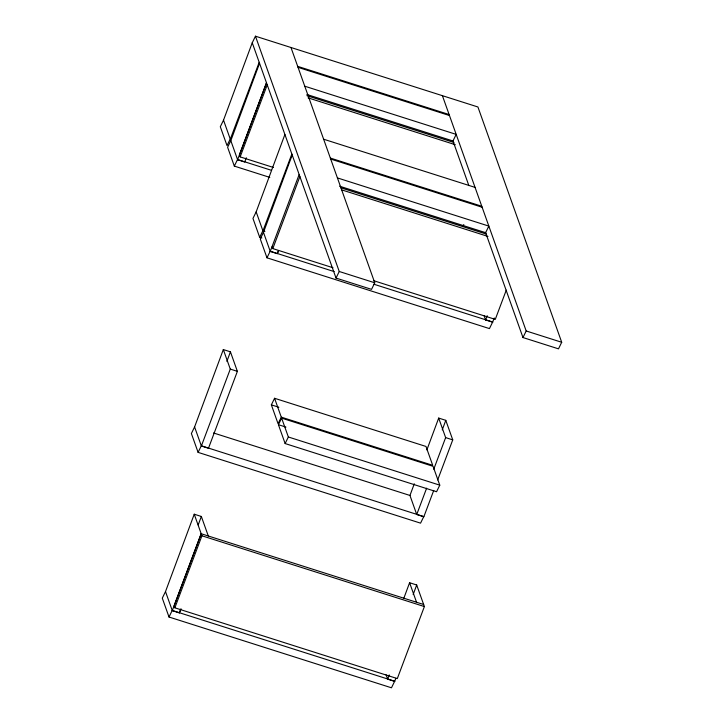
<?xml version="1.0" encoding="UTF-8"?>
<svg xmlns="http://www.w3.org/2000/svg" width="724" height="724" viewBox="0 0 724 724"><rect width="100%" height="100%" fill="white"/><g stroke="black" fill="none" stroke-linecap="round" stroke-linejoin="round"><path stroke-width="1.09" d="M230.232 139.008L227.019 145.587L220.304 126.727L223.517 120.157L252.242 42.779L255.454 36.2L477.921 106.98L561.706 342.271L558.494 348.85L522.972 337.547L485.514 232.35M269.79 177.389L234.323 166.104L227.608 147.243L230.82 140.664L259.545 63.287M261.826 237.979L259.672 237.3L252.957 218.44L256.169 211.87L284.903 134.492M373.91 284.233L492.655 322.017L489.442 328.596L266.975 257.816L260.269 238.956L263.473 232.377L292.206 154.999M194.593 426.943L223.327 349.565L230.431 351.828L237.382 371.349L208.476 448.237L201.372 445.984L194.593 426.943L191.38 433.522L198.095 452.373L420.563 523.153L423.775 516.583L201.308 445.803L198.095 452.373M226.883 361.367L230.431 351.828M169.009 617.02L172.222 610.441L394.689 681.221L391.476 687.8L169.009 617.02L162.294 598.16L165.506 591.589L194.24 514.212L201.344 516.465L208.295 535.986M198.195 524.945L201.344 516.465M433.739 490.429L423.839 516.764L416.734 514.502L409.956 495.46L414.282 483.804M426.879 449.885L438.69 418.083L445.794 420.345L452.744 439.866L437.694 479.894M442.246 429.884L445.794 420.345M403.693 598.63L409.594 582.73L416.698 584.992L424.382 606.567L397.313 678.587L174.855 607.807L174.14 605.816L201.191 533.733L423.658 604.513M413.16 594.531L416.698 584.992M259.192 62.3L230.295 139.189L223.517 120.157M246.287 157.751L244.721 162.022L237.599 159.705L266.504 82.808L239.454 154.9L240.16 156.891L273.482 167.488M240.16 156.891L267.228 84.871M291.853 154.013L262.948 230.902L256.169 211.87M277.292 253.5L278.568 250.567L277.355 253.681L270.26 251.418L299.157 174.52M333.004 267.744L272.821 248.594L299.89 176.575M201.372 445.984L230.277 369.086L223.327 349.565M180.991 608.721L179.407 612.938L172.285 610.622L201.191 533.733M174.855 607.807L201.924 535.787L194.24 514.212M180.584 609.726L179.326 612.703M463.016 226.621L463.803 224.54M492.718 322.198L485.614 319.936L487.198 315.727M416.734 514.502L426.635 488.166M433.757 469.206L445.64 437.613L438.69 418.083M494.302 317.99L492.655 322.017M506.266 290.152L495.279 319.384L373.837 280.74M394.752 681.402L387.648 679.148L389.231 674.931M395.938 678.243L394.689 681.221M234.323 166.104L237.535 159.524L271.473 170.321M259.672 237.3L262.884 230.721L264.912 231.363M266.975 257.816L270.188 251.237L334.189 271.6M281.283 417.142L278.07 423.712L271.355 404.861L274.568 398.281L425.993 446.464L432.708 465.315L281.283 417.142L274.568 398.281M290.976 47.503L374.761 282.794L371.548 289.365L336.026 278.07L339.239 271.491L255.454 36.2M278.423 424.707L281.636 418.128L433.061 466.31L439.776 485.161L436.563 491.741L285.138 443.559L278.423 424.707L285.935 427.097M285.138 443.559L288.351 436.988L281.636 418.128M468.862 185.588L452.971 140.963L456.183 134.383L304.759 86.21M522.972 337.547L526.185 330.968L442.4 95.677M297.691 66.355L449.115 114.537M298.044 67.35L449.468 115.532M306.913 94.491L452.971 140.963M306.886 95.659L453.948 142.456M308.071 97.858L455.306 144.71M323.637 139.216L475.062 187.389M330.343 158.067L481.777 206.25M330.705 159.063L482.13 207.245M337.411 177.914L488.836 226.096L485.632 232.676L339.574 186.204M340.615 187.715L486.609 234.169M341.8 189.914L487.967 236.422M339.239 271.491L374.761 282.794M526.185 330.968L561.706 342.271M230.277 369.086L237.382 371.349M445.64 437.613L452.744 439.866M271.355 404.861L278.867 407.25M288.351 436.988L439.776 485.161M213.508 432.961L409.956 495.46M201.924 535.787L424.382 606.567M484.057 315.564L485.614 319.936M252.242 42.779L336.026 278.07M409.594 582.73L416.553 602.25M272.115 246.613L272.821 248.594M230.82 140.664L237.599 159.705M263.473 232.377L270.26 251.418M386.091 674.777L387.648 679.148M165.506 591.589L172.285 610.622"/></g></svg>
